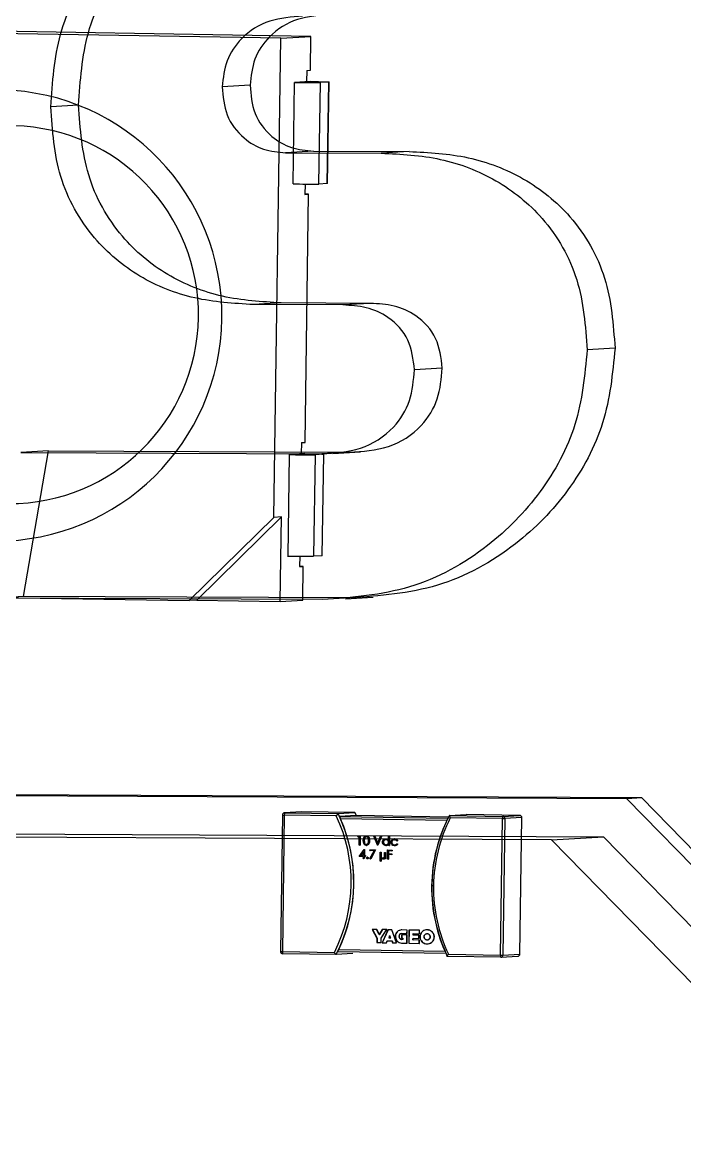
# Model space of a CAD drawing. Header units: millimetres. Extents: x -31.6 to 57.7, y -27.5 to 38.1.
# Drawn here: x 38.55 to 44.42, y 21.99 to 31.93 of the extents above; entities that cross this region are included whole.
import ezdxf

# ---------------------------------------------------------------- set-up
doc = ezdxf.new("R2010")
doc.units = ezdxf.units.MM

msp = doc.modelspace()

# ---------------------------------------------------------------- linework, layer by layer
at = {"color": 7, "linetype": 'Continuous', "lineweight": 25}
for p, q in [((40.843, 31.7943), (35.9116, 31.8752)), ((41.1094, 31.81), (36.1779, 31.891)), ((40.843, 31.7943), (41.1094, 31.81)), ((41.105, 31.5101), (41.1094, 31.81)), ((40.7819, 27.545), (40.843, 31.7943)), ((41.0722, 31.5081), (41.0707, 31.4082)), ((41.0722, 31.5081), (41.105, 31.5101)), ((41.1036, 31.4101), (40.9638, 31.4018)), ((41.0707, 31.4082), (41.268, 31.4049)), ((41.0708, 31.4106), (41.1036, 31.4101)), ((40.5701, 31.3781), (40.3235, 31.3635)), ((40.9509, 30.502), (40.9638, 31.4018)), ((40.9967, 31.4038), (41.194, 31.4005)), ((41.181, 30.5007), (41.194, 31.4005)), ((41.268, 31.4049), (41.194, 31.4005)), ((41.255, 30.5051), (41.268, 31.4049)), ((41.2578, 30.5054), (41.2707, 31.4053)), ((39.049, 31.1995), (38.8023, 31.1849)), ((41.1324, 30.793), (40.8857, 30.7785)), ((40.8857, 30.7785), (41.733, 30.7745)), ((41.1324, 30.793), (41.9796, 30.7891)), ((41.9796, 30.7891), (41.733, 30.7745)), ((41.0577, 30.5006), (41.0563, 30.4083)), ((41.255, 30.5051), (41.181, 30.5007)), ((41.2578, 30.5054), (41.255, 30.5051)), ((41.0563, 30.4083), (41.0892, 30.4103)), ((41.0892, 30.4103), (41.0564, 30.4108)), ((41.0576, 28.2107), (41.0892, 30.4103)), ((40.8464, 29.4466), (40.5998, 29.432)), ((41.3917, 29.4283), (40.5998, 29.432)), ((41.6383, 29.4429), (40.8464, 29.4466)), ((41.6383, 29.4429), (41.3917, 29.4283)), ((43.8061, 29.0453), (43.5594, 29.0308)), ((42.2744, 28.8682), (42.0277, 28.8536)), ((38.7843, 28.1364), (38.5377, 28.1218)), ((38.5618, 26.8444), (38.7843, 28.1364)), ((38.7843, 28.1364), (41.4526, 28.124)), ((41.0247, 28.2087), (41.0233, 28.1087)), ((41.0247, 28.2087), (41.0576, 28.2107)), ((38.5377, 28.1218), (41.206, 28.1094)), ((40.9164, 28.1024), (40.9035, 27.2026)), ((41.0562, 28.1107), (40.9164, 28.1024)), ((40.9493, 28.1044), (41.1465, 28.1011)), ((41.0233, 28.1112), (41.0562, 28.1107)), ((41.0233, 28.1087), (41.2205, 28.1055)), ((41.1465, 28.1011), (41.1336, 27.2013)), ((41.2205, 28.1055), (41.1465, 28.1011)), ((41.4526, 28.124), (41.206, 28.1094)), ((41.2205, 28.1055), (41.2076, 27.2057)), ((41.2103, 27.206), (41.2233, 28.1059)), ((41.3029, 28.1129), (41.5496, 28.1275)), ((40.7819, 27.545), (40.0314, 26.8073)), ((40.8476, 27.5489), (40.0972, 26.8112)), ((40.8476, 27.5489), (40.7819, 27.545)), ((40.8369, 26.7991), (40.8476, 27.5489)), ((41.0102, 27.2012), (41.0089, 27.1089)), ((41.2076, 27.2057), (41.1336, 27.2013)), ((41.2103, 27.206), (41.2076, 27.2057)), ((41.0418, 27.1109), (41.0089, 27.1114)), ((41.0089, 27.1089), (41.0418, 27.1109)), ((41.0375, 26.8109), (41.0418, 27.1109)), ((35.8397, 26.8761), (40.0314, 26.8073)), ((38.5618, 26.8444), (38.3151, 26.8298)), ((41.458, 26.8309), (38.5618, 26.8444)), ((41.4155, 26.8233), (41.6622, 26.8379)), ((41.2114, 26.8163), (38.3151, 26.8298)), ((40.0972, 26.8112), (40.0314, 26.8073)), ((40.0972, 26.8112), (40.8369, 26.7991)), ((40.8369, 26.7991), (41.0375, 26.8109)), ((41.458, 26.8309), (41.2114, 26.8163)), ((43.9109, 25.0508), (32.3194, 25.1049)), ((44.0424, 25.0586), (32.451, 25.1127)), ((44.0424, 25.0586), (43.9109, 25.0508)), ((52.0828, 16.7034), (43.9109, 25.0508)), ((52.2143, 16.7112), (44.0424, 25.0586)), ((40.857, 24.9072), (40.8396, 23.6974)), ((40.8738, 24.9067), (40.8564, 23.6969)), ((41.335, 24.8991), (40.8738, 24.9067)), ((41.0255, 24.9357), (40.8759, 24.9269)), ((40.8759, 24.9269), (40.8773, 24.9269)), ((41.027, 24.9357), (40.8773, 24.9269)), ((40.8773, 24.9269), (41.3507, 24.9191)), ((41.0255, 24.9357), (41.027, 24.9357)), ((41.5004, 24.928), (41.027, 24.9357)), ((41.3507, 24.9191), (41.5004, 24.928)), ((41.5082, 24.9025), (41.3667, 24.8942)), ((41.3667, 24.8942), (42.3246, 24.8784)), ((42.3148, 24.8583), (41.3725, 24.8738)), ((41.5124, 24.9025), (41.5004, 24.928)), ((42.3299, 24.889), (41.5082, 24.9025)), ((42.337, 24.9029), (42.4867, 24.9118)), ((42.337, 24.9029), (42.8104, 24.8951)), ((42.8069, 24.875), (42.3456, 24.8825)), ((42.9601, 24.904), (42.4867, 24.9118)), ((42.7895, 23.6652), (42.8069, 24.875)), ((42.8104, 24.8951), (42.9601, 24.904)), ((42.8299, 24.8748), (42.8125, 23.665)), ((42.9795, 24.8837), (42.8299, 24.8748)), ((42.9621, 23.6739), (42.9795, 24.8837)), ((42.9624, 23.6739), (42.9798, 24.8837)), ((42.9795, 24.8837), (42.9798, 24.8837)), ((32.2751, 24.767), (43.7031, 24.7136)), ((43.2427, 24.6864), (31.8146, 24.7398)), ((41.5262, 24.713), (41.531, 24.7211)), ((41.5262, 24.713), (41.5279, 24.7131)), ((41.5383, 24.7128), (41.5262, 24.713)), ((41.5279, 24.7131), (41.5326, 24.7212)), ((41.54, 24.7129), (41.5279, 24.7131)), ((41.531, 24.7211), (41.5326, 24.7212)), ((41.531, 24.7211), (41.5455, 24.7208)), ((41.5326, 24.7212), (41.5472, 24.7209)), ((41.5373, 24.641), (41.5383, 24.7128)), ((41.5383, 24.7128), (41.54, 24.7129)), ((41.539, 24.6411), (41.54, 24.7129)), ((41.5455, 24.7208), (41.5444, 24.6409)), ((41.5455, 24.7208), (41.5472, 24.7209)), ((41.5472, 24.7209), (41.546, 24.641)), ((41.5743, 24.6803), (41.576, 24.6804)), ((41.5814, 24.6803), (41.583, 24.6803)), ((41.5999, 24.7219), (41.5983, 24.7218)), ((41.6006, 24.7137), (41.5989, 24.7136)), ((41.6013, 24.722), (41.6029, 24.7221)), ((41.6014, 24.7138), (41.6031, 24.7139)), ((41.6176, 24.6595), (41.6192, 24.6596)), ((41.6208, 24.6796), (41.6225, 24.6797)), ((41.6279, 24.6795), (41.6296, 24.6796)), ((41.6669, 24.7188), (41.6686, 24.7189)), ((41.6992, 24.6383), (41.6669, 24.7188)), ((41.6669, 24.7188), (41.6745, 24.7187)), ((41.7008, 24.6384), (41.6686, 24.7189)), ((41.6686, 24.7189), (41.6762, 24.7188)), ((41.6745, 24.7187), (41.6762, 24.7188)), ((41.6745, 24.7187), (41.6999, 24.6553)), ((41.6762, 24.7188), (41.7016, 24.6554)), ((41.6999, 24.6553), (41.7271, 24.7179)), ((41.6999, 24.6553), (41.7016, 24.6554)), ((41.7347, 24.7177), (41.7002, 24.6383)), ((41.7016, 24.6554), (41.7288, 24.718)), ((41.7364, 24.7178), (41.7018, 24.6384)), ((41.7271, 24.7179), (41.7288, 24.718)), ((41.7271, 24.7179), (41.7347, 24.7177)), ((41.7288, 24.718), (41.7364, 24.7178)), ((41.7347, 24.7177), (41.7364, 24.7178)), ((41.7441, 24.667), (41.7457, 24.6671)), ((41.7512, 24.6668), (41.7528, 24.6669)), ((41.772, 24.6964), (41.7704, 24.6963)), ((41.773, 24.6893), (41.7714, 24.6892)), ((41.7748, 24.6966), (41.7765, 24.6967)), ((41.7748, 24.6894), (41.7765, 24.6895)), ((41.7977, 24.6658), (41.7994, 24.6659)), ((41.798, 24.6838), (41.7985, 24.7187)), ((41.798, 24.6838), (41.7996, 24.6839)), ((41.7985, 24.7187), (41.8001, 24.7188)), ((41.7985, 24.7187), (41.8056, 24.7186)), ((41.7996, 24.6839), (41.8001, 24.7188)), ((41.8001, 24.7188), (41.8072, 24.7187)), ((41.8056, 24.7186), (41.8044, 24.6366)), ((41.8056, 24.7186), (41.8072, 24.7187)), ((41.8072, 24.7187), (41.806, 24.6367)), ((41.8189, 24.6651), (41.8206, 24.6652)), ((41.826, 24.6656), (41.8277, 24.6657)), ((41.8488, 24.6881), (41.8471, 24.688)), ((41.8493, 24.6953), (41.8477, 24.6952)), ((41.851, 24.6881), (41.8527, 24.6882)), ((41.8517, 24.6953), (41.8533, 24.6954)), ((41.8715, 24.6519), (41.8732, 24.652)), ((41.8715, 24.6519), (41.8774, 24.6479)), ((41.8779, 24.6812), (41.8719, 24.6775)), ((41.8719, 24.6775), (41.8735, 24.6776)), ((41.8732, 24.652), (41.879, 24.648)), ((41.8795, 24.6813), (41.8735, 24.6776)), ((41.8779, 24.6812), (41.8795, 24.6813)), ((43.2427, 24.6864), (43.7031, 24.7136)), ((51.2993, 16.4567), (43.2427, 24.6864)), ((43.7031, 24.7136), (51.7598, 16.4839)), ((41.5371, 24.5394), (41.5811, 24.6023)), ((41.5373, 24.641), (41.539, 24.6411)), ((41.5444, 24.6409), (41.5373, 24.641)), ((41.5387, 24.5395), (41.5827, 24.6024)), ((41.546, 24.641), (41.539, 24.6411)), ((41.5444, 24.6409), (41.546, 24.641)), ((41.5751, 24.5818), (41.5511, 24.5474)), ((41.5768, 24.5819), (41.5528, 24.5475)), ((41.5746, 24.547), (41.5751, 24.5818)), ((41.5751, 24.5818), (41.5768, 24.5819)), ((41.5763, 24.5471), (41.5768, 24.5819)), ((41.5811, 24.6023), (41.5827, 24.6024)), ((41.5811, 24.6023), (41.5825, 24.6023)), ((41.5825, 24.6023), (41.5817, 24.5469)), ((41.5825, 24.6023), (41.5842, 24.6024)), ((41.5827, 24.6024), (41.5842, 24.6024)), ((41.5842, 24.6024), (41.5834, 24.547)), ((41.6001, 24.6379), (41.6017, 24.638)), ((41.6004, 24.6461), (41.6021, 24.6462)), ((41.6026, 24.6462), (41.6043, 24.6463)), ((41.6028, 24.638), (41.6045, 24.6381)), ((41.6329, 24.5208), (41.6695, 24.5906)), ((41.633, 24.5912), (41.6331, 24.5994)), ((41.633, 24.5912), (41.6346, 24.5913)), ((41.6695, 24.5906), (41.633, 24.5912)), ((41.6331, 24.5994), (41.6347, 24.5995)), ((41.6331, 24.5994), (41.6816, 24.5986)), ((41.6346, 24.5913), (41.6347, 24.5995)), ((41.6712, 24.5907), (41.6346, 24.5913)), ((41.6346, 24.5209), (41.6712, 24.5907)), ((41.6347, 24.5995), (41.6833, 24.5987)), ((41.6816, 24.5986), (41.639, 24.5172)), ((41.6833, 24.5987), (41.6406, 24.5173)), ((41.6695, 24.5906), (41.6712, 24.5907)), ((41.6816, 24.5986), (41.6833, 24.5987)), ((41.6992, 24.6383), (41.7008, 24.6384)), ((41.7002, 24.6383), (41.6992, 24.6383)), ((41.7002, 24.6383), (41.7018, 24.6384)), ((41.7018, 24.6384), (41.7008, 24.6384)), ((41.7227, 24.4964), (41.7238, 24.5764)), ((41.7238, 24.5764), (41.7254, 24.5765)), ((41.7238, 24.5764), (41.7309, 24.5763)), ((41.7243, 24.4965), (41.7254, 24.5765)), ((41.7254, 24.5765), (41.7325, 24.5763)), ((41.7309, 24.5763), (41.7304, 24.5442)), ((41.7309, 24.5763), (41.7325, 24.5763)), ((41.7325, 24.5763), (41.7321, 24.5443)), ((41.7628, 24.5444), (41.7633, 24.5757)), ((41.7633, 24.5757), (41.7649, 24.5758)), ((41.7633, 24.5757), (41.7703, 24.5756)), ((41.7645, 24.5445), (41.7649, 24.5758)), ((41.7649, 24.5758), (41.772, 24.5757)), ((41.7703, 24.5756), (41.7695, 24.5172)), ((41.7703, 24.5756), (41.772, 24.5757)), ((41.772, 24.5757), (41.7711, 24.5172)), ((41.7737, 24.6361), (41.7754, 24.6362)), ((41.7741, 24.6432), (41.7757, 24.6433)), ((41.7775, 24.6434), (41.7791, 24.6435)), ((41.7776, 24.6362), (41.7792, 24.6363)), ((41.7877, 24.5169), (41.7889, 24.5968)), ((41.7889, 24.5968), (41.7905, 24.5969)), ((41.7889, 24.5968), (41.8273, 24.5962)), ((41.7893, 24.517), (41.7905, 24.5969)), ((41.7905, 24.5969), (41.8289, 24.5963)), ((41.7953, 24.5557), (41.7948, 24.5167)), ((41.7953, 24.5557), (41.797, 24.5558)), ((41.8267, 24.5552), (41.7953, 24.5557)), ((41.7958, 24.5885), (41.7955, 24.5639)), ((41.7955, 24.5639), (41.7971, 24.564)), ((41.7955, 24.5639), (41.8268, 24.5634)), ((41.7958, 24.5885), (41.7975, 24.5886)), ((41.8272, 24.588), (41.7958, 24.5885)), ((41.797, 24.5558), (41.7964, 24.5168)), ((41.8283, 24.5553), (41.797, 24.5558)), ((41.7975, 24.5886), (41.7971, 24.564)), ((41.7971, 24.564), (41.8285, 24.5635)), ((41.7973, 24.6367), (41.7974, 24.6468)), ((41.7973, 24.6367), (41.7989, 24.6368)), ((41.8044, 24.6366), (41.7973, 24.6367)), ((41.7974, 24.6468), (41.7991, 24.6469)), ((41.8288, 24.5881), (41.7975, 24.5886)), ((41.7989, 24.6368), (41.7991, 24.6469)), ((41.806, 24.6367), (41.7989, 24.6368)), ((41.8044, 24.6366), (41.806, 24.6367)), ((41.8268, 24.5634), (41.8267, 24.5552)), ((41.8267, 24.5552), (41.8283, 24.5553)), ((41.8268, 24.5634), (41.8285, 24.5635)), ((41.8273, 24.5962), (41.8272, 24.588)), ((41.8272, 24.588), (41.8288, 24.5881)), ((41.8273, 24.5962), (41.8289, 24.5963)), ((41.8285, 24.5635), (41.8283, 24.5553)), ((41.8289, 24.5963), (41.8288, 24.5881)), ((41.8502, 24.6348), (41.8519, 24.6349)), ((41.8504, 24.642), (41.8521, 24.6421)), ((41.8534, 24.6349), (41.8551, 24.635)), ((41.8538, 24.6421), (41.8555, 24.6422)), ((41.8774, 24.6479), (41.879, 24.648)), ((41.5371, 24.5394), (41.5387, 24.5395)), ((41.5745, 24.5388), (41.5371, 24.5394)), ((41.5762, 24.5389), (41.5387, 24.5395)), ((41.5511, 24.5474), (41.5528, 24.5475)), ((41.5511, 24.5474), (41.5746, 24.547)), ((41.5528, 24.5475), (41.5763, 24.5471)), ((41.5743, 24.5204), (41.5745, 24.5388)), ((41.5743, 24.5204), (41.5759, 24.5205)), ((41.5813, 24.5202), (41.5743, 24.5204)), ((41.5745, 24.5388), (41.5762, 24.5389)), ((41.5746, 24.547), (41.5763, 24.5471)), ((41.5759, 24.5205), (41.5762, 24.5389)), ((41.583, 24.5203), (41.5759, 24.5205)), ((41.5816, 24.5387), (41.5813, 24.5202)), ((41.5813, 24.5202), (41.583, 24.5203)), ((41.5816, 24.5387), (41.5833, 24.5388)), ((41.5907, 24.5386), (41.5816, 24.5387)), ((41.5817, 24.5469), (41.5834, 24.547)), ((41.5817, 24.5469), (41.5908, 24.5468)), ((41.5833, 24.5388), (41.583, 24.5203)), ((41.5924, 24.5386), (41.5833, 24.5388)), ((41.5834, 24.547), (41.5925, 24.5469)), ((41.5908, 24.5468), (41.5907, 24.5386)), ((41.5907, 24.5386), (41.5924, 24.5386)), ((41.5908, 24.5468), (41.5925, 24.5469)), ((41.5925, 24.5469), (41.5924, 24.5386)), ((41.6037, 24.5255), (41.6053, 24.5256)), ((41.6112, 24.5321), (41.6096, 24.532)), ((41.6102, 24.5187), (41.6118, 24.5188)), ((41.6104, 24.5321), (41.612, 24.5322)), ((41.6109, 24.5188), (41.6126, 24.5189)), ((41.6168, 24.5253), (41.6185, 24.5254)), ((41.6329, 24.5208), (41.6346, 24.5209)), ((41.639, 24.5172), (41.6329, 24.5208)), ((41.6406, 24.5173), (41.6346, 24.5209)), ((41.639, 24.5172), (41.6406, 24.5173)), ((41.7227, 24.4964), (41.7243, 24.4965)), ((41.7297, 24.4963), (41.7227, 24.4964)), ((41.7314, 24.4964), (41.7243, 24.4965)), ((41.7301, 24.5243), (41.7297, 24.4963)), ((41.7297, 24.4963), (41.7314, 24.4964)), ((41.7301, 24.5243), (41.7318, 24.5244)), ((41.7304, 24.5442), (41.7321, 24.5443)), ((41.7318, 24.5244), (41.7314, 24.4964)), ((41.7462, 24.5165), (41.7479, 24.5166)), ((41.7464, 24.5247), (41.7481, 24.5248)), ((41.749, 24.5249), (41.7506, 24.5249)), ((41.749, 24.5166), (41.7507, 24.5167)), ((41.7624, 24.5173), (41.7625, 24.5236)), ((41.7624, 24.5173), (41.7641, 24.5174)), ((41.7695, 24.5172), (41.7624, 24.5173)), ((41.7625, 24.5236), (41.7642, 24.5237)), ((41.7628, 24.5444), (41.7645, 24.5445)), ((41.7641, 24.5174), (41.7642, 24.5237)), ((41.7711, 24.5172), (41.7641, 24.5174)), ((41.7695, 24.5172), (41.7711, 24.5172)), ((41.7877, 24.5169), (41.7893, 24.517)), ((41.7948, 24.5167), (41.7877, 24.5169)), ((41.7964, 24.5168), (41.7893, 24.517)), ((41.7948, 24.5167), (41.7964, 24.5168)), ((41.6533, 23.8925), (41.6549, 23.8926)), ((41.6533, 23.8925), (41.6952, 23.8146)), ((41.6914, 23.8918), (41.6533, 23.8925)), ((41.6549, 23.8926), (41.6968, 23.8147)), ((41.6931, 23.8919), (41.6549, 23.8926)), ((41.6914, 23.8918), (41.6931, 23.8919)), ((41.715, 23.8473), (41.6914, 23.8918)), ((41.7167, 23.8474), (41.6931, 23.8919)), ((41.7428, 23.891), (41.715, 23.8473)), ((41.7444, 23.8911), (41.7167, 23.8474)), ((41.7322, 23.8139), (41.7807, 23.8904)), ((41.7339, 23.814), (41.7824, 23.8905)), ((41.7919, 23.8902), (41.7405, 23.7741)), ((41.7935, 23.8903), (41.7422, 23.7742)), ((41.7428, 23.891), (41.7444, 23.8911)), ((41.7807, 23.8904), (41.7428, 23.891)), ((41.7824, 23.8905), (41.7444, 23.8911)), ((41.7807, 23.8904), (41.7824, 23.8905)), ((41.7919, 23.8902), (41.7935, 23.8903)), ((41.8261, 23.8896), (41.7919, 23.8902)), ((41.8278, 23.8897), (41.7935, 23.8903)), ((41.8261, 23.8896), (41.8278, 23.8897)), ((41.868, 23.7723), (41.8261, 23.8896)), ((41.8696, 23.7724), (41.8278, 23.8897)), ((41.9123, 23.8882), (41.9107, 23.8881)), ((41.9119, 23.8572), (41.9611, 23.8563)), ((41.9119, 23.8572), (41.9136, 23.8572)), ((41.9136, 23.8572), (41.9628, 23.8564)), ((41.915, 23.8882), (41.9166, 23.8883)), ((41.9616, 23.8875), (41.915, 23.8882)), ((41.9632, 23.8875), (41.9166, 23.8883)), ((41.9611, 23.8563), (41.9616, 23.8875)), ((41.9611, 23.8563), (41.9628, 23.8564)), ((41.9616, 23.8875), (41.9632, 23.8875)), ((41.9628, 23.8564), (41.9632, 23.8875)), ((41.9781, 23.8872), (41.9765, 23.7705)), ((41.9798, 23.8873), (41.9781, 23.7706)), ((41.9781, 23.8872), (41.9798, 23.8873)), ((42.0722, 23.8856), (41.9781, 23.8872)), ((42.0738, 23.8857), (41.9798, 23.8873)), ((42.0152, 23.8423), (42.0154, 23.8555)), ((42.0154, 23.8555), (42.0717, 23.8545)), ((42.0154, 23.8555), (42.0171, 23.8555)), ((42.0169, 23.8424), (42.0171, 23.8555)), ((42.0171, 23.8555), (42.0734, 23.8546)), ((42.0717, 23.8545), (42.0722, 23.8856)), ((42.0717, 23.8545), (42.0734, 23.8546)), ((42.0722, 23.8856), (42.0738, 23.8857)), ((42.0734, 23.8546), (42.0738, 23.8857)), ((42.1366, 23.8885), (42.1349, 23.8884)), ((41.6952, 23.8146), (41.6946, 23.7762)), ((41.6946, 23.7762), (41.7317, 23.7755)), ((41.6946, 23.7762), (41.6963, 23.7762)), ((41.6952, 23.8146), (41.6968, 23.8147)), ((41.6968, 23.8147), (41.6963, 23.7762)), ((41.6963, 23.7762), (41.7333, 23.7756)), ((41.715, 23.8473), (41.7167, 23.8474)), ((41.7317, 23.7755), (41.7322, 23.8139)), ((41.7317, 23.7755), (41.7333, 23.7756)), ((41.7322, 23.8139), (41.7339, 23.814)), ((41.7333, 23.7756), (41.7339, 23.814)), ((41.7405, 23.7741), (41.7422, 23.7742)), ((41.7405, 23.7741), (41.7785, 23.7735)), ((41.7422, 23.7742), (41.7802, 23.7736)), ((41.7785, 23.7735), (41.7864, 23.7912)), ((41.7785, 23.7735), (41.7802, 23.7736)), ((41.7802, 23.7736), (41.788, 23.7913)), ((41.7864, 23.7912), (41.788, 23.7913)), ((41.7864, 23.7912), (41.8278, 23.7905)), ((41.788, 23.7913), (41.8295, 23.7906)), ((41.8077, 23.8367), (41.7992, 23.8177)), ((41.7992, 23.8177), (41.8008, 23.8178)), ((41.7992, 23.8177), (41.8157, 23.8174)), ((41.8094, 23.8368), (41.8008, 23.8178)), ((41.8008, 23.8178), (41.8174, 23.8175)), ((41.8077, 23.8367), (41.8094, 23.8368)), ((41.8157, 23.8174), (41.8077, 23.8367)), ((41.8174, 23.8175), (41.8094, 23.8368)), ((41.8157, 23.8174), (41.8174, 23.8175)), ((41.8278, 23.7905), (41.8295, 23.7906)), ((41.8278, 23.7905), (41.8341, 23.7729)), ((41.8295, 23.7906), (41.8358, 23.773)), ((41.8341, 23.7729), (41.8358, 23.773)), ((41.8341, 23.7729), (41.868, 23.7723)), ((41.8358, 23.773), (41.8696, 23.7724)), ((41.8566, 23.8308), (41.8582, 23.8309)), ((41.868, 23.7723), (41.8696, 23.7724)), ((41.8899, 23.8311), (41.8915, 23.8312)), ((41.9112, 23.8043), (41.9128, 23.8044)), ((41.9234, 23.8041), (41.9112, 23.8043)), ((41.9251, 23.8042), (41.9128, 23.8044)), ((41.9133, 23.7715), (41.9149, 23.7716)), ((41.9133, 23.7715), (41.9603, 23.7707)), ((41.9138, 23.8451), (41.9134, 23.8147)), ((41.9134, 23.8147), (41.915, 23.8148)), ((41.9134, 23.8147), (41.9236, 23.8146)), ((41.9138, 23.8451), (41.9154, 23.8452)), ((41.9614, 23.8443), (41.9138, 23.8451)), ((41.9149, 23.7716), (41.962, 23.7708)), ((41.9154, 23.8452), (41.915, 23.8148)), ((41.915, 23.8148), (41.9252, 23.8147)), ((41.963, 23.8444), (41.9154, 23.8452)), ((41.9236, 23.8146), (41.9234, 23.8041)), ((41.9234, 23.8041), (41.9251, 23.8042)), ((41.9236, 23.8146), (41.9252, 23.8147)), ((41.9252, 23.8147), (41.9251, 23.8042)), ((41.9603, 23.7707), (41.9614, 23.8443)), ((41.9603, 23.7707), (41.962, 23.7708)), ((41.9614, 23.8443), (41.963, 23.8444)), ((41.962, 23.7708), (41.963, 23.8444)), ((41.9765, 23.7705), (41.9781, 23.7706)), ((41.9765, 23.7705), (42.0705, 23.7689)), ((41.9781, 23.7706), (42.0721, 23.769)), ((42.0146, 23.7991), (42.0148, 23.8142)), ((42.0146, 23.7991), (42.0163, 23.7992)), ((42.0709, 23.7982), (42.0146, 23.7991)), ((42.0148, 23.8142), (42.0165, 23.8143)), ((42.0148, 23.8142), (42.0652, 23.8134)), ((42.0152, 23.8423), (42.0169, 23.8424)), ((42.0656, 23.8415), (42.0152, 23.8423)), ((42.0163, 23.7992), (42.0165, 23.8143)), ((42.0725, 23.7983), (42.0163, 23.7992)), ((42.0165, 23.8143), (42.0668, 23.8134)), ((42.0672, 23.8416), (42.0169, 23.8424)), ((42.0652, 23.8134), (42.0656, 23.8415)), ((42.0652, 23.8134), (42.0668, 23.8134)), ((42.0656, 23.8415), (42.0672, 23.8416)), ((42.0668, 23.8134), (42.0672, 23.8416)), ((42.0705, 23.7689), (42.0709, 23.7982)), ((42.0705, 23.7689), (42.0721, 23.769)), ((42.0709, 23.7982), (42.0725, 23.7983)), ((42.0721, 23.769), (42.0725, 23.7983)), ((42.0755, 23.8278), (42.0771, 23.8279)), ((42.1103, 23.8272), (42.112, 23.8273)), ((42.1387, 23.853), (42.137, 23.853)), ((42.1411, 23.8006), (42.1427, 23.8007)), ((42.1432, 23.7651), (42.1449, 23.7652)), ((42.1678, 23.8263), (42.1695, 23.8264)), ((42.2027, 23.8257), (42.2043, 23.8258)), ((40.8564, 23.6969), (41.3176, 23.6893)), ((41.3328, 23.6693), (40.8594, 23.6771)), ((41.4824, 23.6782), (41.3328, 23.6693)), ((42.307, 23.6787), (41.3495, 23.6944)), ((41.3558, 23.714), (42.2981, 23.6986)), ((42.3282, 23.6727), (42.7895, 23.6652)), ((42.8125, 23.665), (42.9621, 23.6739)), ((42.9621, 23.6739), (42.9624, 23.6739)), ((42.7925, 23.6454), (42.3191, 23.6531)), ((42.7939, 23.6454), (42.9436, 23.6543))]:
    msp.add_line(p, q, dxfattribs=at)
at = {"color": 7, "linetype": 'Continuous', "lineweight": 25, "flags": 128}
for points in [[(41.1036, 31.4101), (41.1415, 31.4094), (41.1766, 31.4087), (41.2077, 31.408), (41.2335, 31.4072), (41.253, 31.4065), (41.2655, 31.4059), (41.2706, 31.4054), (41.268, 31.4049)], [(41.0562, 28.1107), (41.094, 28.11), (41.1292, 28.1093), (41.1602, 28.1086), (41.186, 28.1078), (41.2056, 28.1071), (41.2181, 28.1065), (41.2232, 28.1059), (41.2205, 28.1055)], [(42.1965, 24.2799), (42.1927, 24.28), (42.1892, 24.2801), (42.1861, 24.2802), (42.1836, 24.2802), (42.1816, 24.2803), (42.1803, 24.2804), (42.1798, 24.2804), (42.1801, 24.2805)]]:
    msp.add_lwpolyline(points, dxfattribs=at)
at = {"color": 7, "linetype": 'Continuous', "lineweight": 25}
for centre, radius, start, end in [((38.3201, 29.3355), 2, 269.78342, 88.56913), ((41.1168, 38.1391), 6.739, 268.69952, 270.65636), ((38.4381, 29.3423), 1.675, 269.80347, 88.54908), ((41.1038, 37.2393), 6.739, 268.69952, 270.65636), ((41.0693, 34.8397), 6.739, 268.69952, 270.65636), ((41.0564, 33.9399), 6.739, 268.69952, 270.65636), ((40.877, 24.9069), 0.02, 93.38475, 179.17628), ((40.8735, 25.1867), 0.28, 266.63699, 270.05812), ((40.9081, 24.911), 0.0346, 152.72655, 187.18486), ((41.0267, 24.9157), 0.02, 89.05933, 93.38475), ((40.0935, 24.312), 1.3733, 333.04055, 25.312), ((40.0964, 24.3121), 1.3935, 332.53009, 25.82246), ((40.0969, 24.3121), 1.3938, 334.58843, 23.76413), ((43.5703, 24.261), 1.3904, 152.50303, 179.19728), ((43.5746, 24.2602), 1.3938, 154.58843, 203.76413), ((43.5667, 24.2607), 1.3703, 153.01464, 179.19624), ((42.8412, 24.8793), 0.0346, 152.72655, 187.18486), ((42.8222, 25.5487), 0.6739, 268.69952, 270.65635), ((42.81, 24.8752), 0.0199, 358.81001, 88.64783), ((42.9598, 24.884), 0.02, 359.17628, 89.05933), ((42.9596, 24.8841), 0.0199, 358.81001, 88.64783), ((43.5741, 24.2602), 1.3941, 179.16695, 205.81302), ((43.5704, 24.26), 1.374, 179.16758, 205.30275), ((41.9144, 23.8304), 0.0578, 89.4324, 179.58417), ((41.916, 23.8305), 0.0578, 89.4324, 179.58417), ((41.9167, 23.8308), 0.0267, 100.15845, 179.49157), ((41.9183, 23.8309), 0.0267, 100.15845, 179.49157), ((41.9147, 23.8296), 0.0581, 178.81001, 268.64783), ((41.9163, 23.8297), 0.0581, 178.81001, 268.64783), ((41.9168, 23.8305), 0.0269, 178.90759, 257.95981), ((41.9184, 23.8306), 0.0269, 178.90759, 257.95981), ((40.8596, 23.6971), 0.02, 179.17628, 269.05933), ((40.8561, 23.9769), 0.28, 266.63699, 270.05812), ((40.8878, 23.6916), 0.0319, 170.3376, 206.89942), ((42.8209, 23.6598), 0.0319, 170.3376, 206.89942), ((42.8048, 24.3389), 0.6739, 268.69952, 270.65635), ((42.7927, 23.6652), 0.0198, 273.72381, 359.56544), ((42.9424, 23.6742), 0.02, 273.38475, 359.17628), ((42.9423, 23.674), 0.0198, 273.72381, 359.56544), ((42.7928, 23.6654), 0.02, 269.05933, 273.38475)]:
    msp.add_arc(centre, radius, start, end, dxfattribs=at)
for points, knots in [([(38.8023, 31.1849), (38.8177, 31.4023), (38.8483, 31.8368), (39.1439, 32.4313), (39.633, 32.9189), (40.3002, 33.234), (40.8051, 33.2644), (41.0578, 33.2796)], [0, 0, 0, 0, 0.186756, 0.373286, 0.559933, 0.779782, 1, 1, 1, 1]), ([(39.049, 31.1995), (39.0643, 31.4169), (39.095, 31.8514), (39.3905, 32.4459), (39.8796, 32.9335), (40.5468, 33.2486), (41.0518, 33.279), (41.3045, 33.2942)], [0, 0, 0, 0, 0.186756, 0.373286, 0.559933, 0.779782, 1, 1, 1, 1]), ([(41.0355, 31.988), (40.9365, 31.9813), (40.7386, 31.9678), (40.4962, 31.8171), (40.3485, 31.5994), (40.3318, 31.4421), (40.3235, 31.3635)], [0, 0, 0, 0, 0.280523, 0.560236, 0.780056, 1, 1, 1, 1]), ([(41.2822, 32.0026), (41.1831, 31.9959), (40.9852, 31.9824), (40.7429, 31.8317), (40.5951, 31.6139), (40.5785, 31.4567), (40.5701, 31.3781)], [0, 0, 0, 0, 0.280523, 0.560236, 0.780056, 1, 1, 1, 1]), ([(40.3235, 31.3635), (40.3302, 31.2773), (40.3438, 31.105), (40.495, 30.9088), (40.6862, 30.7961), (40.8192, 30.7843), (40.8857, 30.7785)], [0, 0, 0, 0, 0.27981, 0.558881, 0.779475, 1, 1, 1, 1]), ([(40.5701, 31.3781), (40.5769, 31.2919), (40.5904, 31.1196), (40.7416, 30.9234), (40.9329, 30.8107), (41.0659, 30.7989), (41.1324, 30.793)], [0, 0, 0, 0, 0.27981, 0.558881, 0.779475, 1, 1, 1, 1]), ([(40.5998, 29.432), (40.4249, 29.4426), (40.0756, 29.464), (39.5784, 29.6599), (39.1457, 30.0227), (38.8476, 30.5573), (38.8174, 30.9756), (38.8023, 31.1849)], [0, 0, 0, 0, 0.187047, 0.373821, 0.560431, 0.779986, 1, 1, 1, 1]), ([(40.8464, 29.4466), (40.6716, 29.4572), (40.3222, 29.4786), (39.8251, 29.6745), (39.3923, 30.0373), (39.0943, 30.5719), (39.0641, 30.9902), (39.049, 31.1995)], [0, 0, 0, 0, 0.187047, 0.373821, 0.560431, 0.779986, 1, 1, 1, 1]), ([(41.733, 30.7745), (41.9091, 30.7654), (42.2611, 30.7471), (42.7627, 30.5539), (43.2056, 30.1981), (43.5122, 29.6625), (43.5437, 29.2415), (43.5594, 29.0308)], [0, 0, 0, 0, 0.187081, 0.3738618, 0.5604962, 0.780063, 1, 1, 1, 1]), ([(41.9796, 30.7891), (42.1558, 30.78), (42.5078, 30.7617), (43.0093, 30.5685), (43.4522, 30.2127), (43.7588, 29.6771), (43.7903, 29.256), (43.8061, 29.0453)], [0, 0, 0, 0, 0.187081, 0.373862, 0.560496, 0.780063, 1, 1, 1, 1]), ([(42.0277, 28.8536), (42.0171, 28.9448), (41.996, 29.1271), (41.8163, 29.3218), (41.6028, 29.4159), (41.4621, 29.4241), (41.3917, 29.4283)], [0, 0, 0, 0, 0.2795547, 0.5585281, 0.7789719, 1, 1, 1, 1]), ([(42.2744, 28.8682), (42.2638, 28.9594), (42.2426, 29.1417), (42.0629, 29.3364), (41.8495, 29.4305), (41.7088, 29.4387), (41.6383, 29.4429)], [0, 0, 0, 0, 0.2795547, 0.5585281, 0.7789719, 1, 1, 1, 1]), ([(43.5594, 29.0308), (43.5374, 28.8061), (43.4934, 28.3565), (43.1644, 27.7538), (42.6684, 27.2445), (41.9974, 26.8746), (41.4734, 26.8357), (41.2114, 26.8163)], [0, 0, 0, 0, 0.1865896, 0.3733091, 0.5600684, 0.7800183, 1, 1, 1, 1]), ([(43.8061, 29.0453), (43.7841, 28.8207), (43.74, 28.3711), (43.411, 27.7684), (42.915, 27.2591), (42.244, 26.8892), (41.72, 26.8503), (41.458, 26.8309)], [0, 0, 0, 0, 0.18659, 0.373309, 0.560068, 0.780018, 1, 1, 1, 1]), ([(41.206, 28.1094), (41.3228, 28.1163), (41.5558, 28.1302), (41.8421, 28.3106), (42.0036, 28.5755), (42.0197, 28.7608), (42.0277, 28.8536)], [0, 0, 0, 0, 0.280589, 0.559833, 0.779703, 1, 1, 1, 1]), ([(41.4526, 28.124), (41.5694, 28.1309), (41.8025, 28.1448), (42.0888, 28.3252), (42.2502, 28.5901), (42.2663, 28.7754), (42.2744, 28.8682)], [0, 0, 0, 0, 0.280589, 0.559833, 0.779703, 1, 1, 1, 1]), ([(41.3507, 24.9191), (41.3499, 24.9186), (41.3483, 24.9176), (41.3437, 24.9118), (41.3391, 24.9055), (41.3364, 24.9012), (41.335, 24.8991)], [0, 0, 0, 0, 0.278655, 0.558426, 0.779195, 1, 1, 1, 1]), ([(41.3725, 24.8738), (41.3713, 24.8766), (41.3689, 24.8823), (41.3668, 24.889), (41.3659, 24.8933), (41.3665, 24.8939), (41.3667, 24.8942)], [0, 0, 0, 0, 0.279793, 0.559224, 0.779182, 1, 1, 1, 1]), ([(42.337, 24.9029), (42.3368, 24.9024), (42.3363, 24.9014), (42.3387, 24.8955), (42.3419, 24.889), (42.3444, 24.8847), (42.3456, 24.8825)], [0, 0, 0, 0, 0.278655, 0.558426, 0.779195, 1, 1, 1, 1]), ([(41.5743, 24.6803), (41.5747, 24.6899), (41.5753, 24.7018), (41.5828, 24.7137), (41.588, 24.7184), (41.5944, 24.7215), (41.599, 24.7218), (41.6013, 24.722)], [0, 0, 0, 0, 0.498702, 0.624177, 0.749467, 0.874745, 1, 1, 1, 1]), ([(41.6001, 24.6379), (41.5978, 24.6381), (41.5932, 24.6386), (41.5849, 24.6429), (41.5747, 24.6565), (41.5745, 24.6708), (41.5743, 24.6803)], [0, 0, 0, 0, 0.125551, 0.25109, 0.50025, 1, 1, 1, 1]), ([(41.576, 24.6804), (41.5764, 24.69), (41.5769, 24.7019), (41.5845, 24.7138), (41.5897, 24.7185), (41.596, 24.7216), (41.6006, 24.7219), (41.6029, 24.7221)], [0, 0, 0, 0, 0.498702, 0.624177, 0.749467, 0.874745, 1, 1, 1, 1]), ([(41.6017, 24.638), (41.5994, 24.6382), (41.5948, 24.6387), (41.5865, 24.643), (41.5763, 24.6566), (41.5761, 24.6709), (41.576, 24.6804)], [0, 0, 0, 0, 0.125551, 0.25109, 0.50025, 1, 1, 1, 1]), ([(41.5814, 24.6803), (41.5813, 24.6728), (41.5813, 24.6616), (41.5887, 24.6505), (41.595, 24.6468), (41.5986, 24.6463), (41.6004, 24.6461)], [0, 0, 0, 0, 0.500291, 0.749086, 0.874606, 1, 1, 1, 1]), ([(41.6014, 24.7138), (41.5996, 24.7136), (41.596, 24.7133), (41.5911, 24.7106), (41.5873, 24.7067), (41.5819, 24.6971), (41.5816, 24.6877), (41.5814, 24.6803)], [0, 0, 0, 0, 0.125139, 0.250418, 0.375519, 0.500847, 1, 1, 1, 1]), ([(41.583, 24.6803), (41.583, 24.6729), (41.5829, 24.6617), (41.5903, 24.6506), (41.5967, 24.6469), (41.6003, 24.6464), (41.6021, 24.6462)], [0, 0, 0, 0, 0.500291, 0.749086, 0.874606, 1, 1, 1, 1]), ([(41.6031, 24.7139), (41.6012, 24.7137), (41.5976, 24.7134), (41.5928, 24.7107), (41.5889, 24.7068), (41.5835, 24.6971), (41.5833, 24.6878), (41.583, 24.6803)], [0, 0, 0, 0, 0.125139, 0.250418, 0.375519, 0.500847, 1, 1, 1, 1]), ([(41.6279, 24.6795), (41.6273, 24.6699), (41.6265, 24.6555), (41.6156, 24.6424), (41.6071, 24.6383), (41.6024, 24.638), (41.6001, 24.6379)], [0, 0, 0, 0, 0.499407, 0.748743, 0.874372, 1, 1, 1, 1]), ([(41.6004, 24.6461), (41.6026, 24.6463), (41.6069, 24.6468), (41.6136, 24.6513), (41.6161, 24.6564), (41.6176, 24.6595)], [0, 0, 0, 0, 0.280257, 0.560781, 1, 1, 1, 1]), ([(41.6013, 24.722), (41.6036, 24.7218), (41.6083, 24.7213), (41.6167, 24.717), (41.6271, 24.7035), (41.6276, 24.6891), (41.6279, 24.6795)], [0, 0, 0, 0, 0.1256001, 0.2511969, 0.5005813, 1, 1, 1, 1]), ([(41.6208, 24.6796), (41.6207, 24.687), (41.6204, 24.6982), (41.6132, 24.7093), (41.6068, 24.7131), (41.6032, 24.7135), (41.6014, 24.7138)], [0, 0, 0, 0, 0.500072, 0.749021, 0.874598, 1, 1, 1, 1]), ([(41.6296, 24.6796), (41.629, 24.67), (41.6281, 24.6556), (41.6172, 24.6425), (41.6087, 24.6384), (41.6041, 24.6381), (41.6017, 24.638)], [0, 0, 0, 0, 0.499407, 0.748743, 0.874372, 1, 1, 1, 1]), ([(41.6021, 24.6462), (41.6042, 24.6464), (41.6086, 24.6469), (41.6153, 24.6514), (41.6177, 24.6565), (41.6192, 24.6596)], [0, 0, 0, 0, 0.280257, 0.560781, 1, 1, 1, 1]), ([(41.6029, 24.7221), (41.6053, 24.7218), (41.6099, 24.7214), (41.6183, 24.7171), (41.6288, 24.7036), (41.6292, 24.6892), (41.6296, 24.6796)], [0, 0, 0, 0, 0.1256001, 0.2511969, 0.5005813, 1, 1, 1, 1]), ([(41.6225, 24.6797), (41.6223, 24.6871), (41.622, 24.6983), (41.6148, 24.7094), (41.6085, 24.7132), (41.6049, 24.7136), (41.6031, 24.7139)], [0, 0, 0, 0, 0.500072, 0.749021, 0.874598, 1, 1, 1, 1]), ([(41.6176, 24.6595), (41.6186, 24.6632), (41.6205, 24.6698), (41.6207, 24.6766), (41.6208, 24.6796)], [0, 0, 0, 0, 0.559599, 1, 1, 1, 1]), ([(41.6192, 24.6596), (41.6203, 24.6633), (41.6222, 24.6699), (41.6224, 24.6767), (41.6225, 24.6797)], [0, 0, 0, 0, 0.559599, 1, 1, 1, 1]), ([(41.7441, 24.667), (41.7447, 24.6714), (41.7459, 24.6804), (41.7544, 24.69), (41.7644, 24.6958), (41.7713, 24.6963), (41.7748, 24.6966)], [0, 0, 0, 0, 0.279413, 0.559191, 0.779548, 1, 1, 1, 1]), ([(41.7737, 24.6361), (41.7693, 24.6367), (41.7605, 24.6379), (41.7508, 24.6463), (41.7448, 24.6564), (41.7443, 24.6634), (41.7441, 24.667)], [0, 0, 0, 0, 0.279573, 0.559333, 0.779589, 1, 1, 1, 1]), ([(41.7457, 24.6671), (41.7464, 24.6715), (41.7476, 24.6805), (41.7561, 24.6901), (41.766, 24.6959), (41.773, 24.6964), (41.7765, 24.6967)], [0, 0, 0, 0, 0.279413, 0.559191, 0.779548, 1, 1, 1, 1]), ([(41.7754, 24.6362), (41.7709, 24.6368), (41.7621, 24.638), (41.7524, 24.6464), (41.7465, 24.6565), (41.746, 24.6635), (41.7457, 24.6671)], [0, 0, 0, 0, 0.279573, 0.559333, 0.779589, 1, 1, 1, 1]), ([(41.7748, 24.6894), (41.7714, 24.689), (41.7646, 24.6884), (41.7569, 24.6824), (41.7522, 24.6748), (41.7515, 24.6695), (41.7512, 24.6668)], [0, 0, 0, 0, 0.279767, 0.559291, 0.779719, 1, 1, 1, 1]), ([(41.7512, 24.6668), (41.7516, 24.6634), (41.7525, 24.6565), (41.7586, 24.6488), (41.7661, 24.6442), (41.7714, 24.6435), (41.7741, 24.6432)], [0, 0, 0, 0, 0.279429, 0.559146, 0.77957, 1, 1, 1, 1]), ([(41.7765, 24.6895), (41.7731, 24.6891), (41.7663, 24.6884), (41.7585, 24.6825), (41.7538, 24.6749), (41.7531, 24.6696), (41.7528, 24.6669)], [0, 0, 0, 0, 0.279767, 0.559291, 0.779719, 1, 1, 1, 1]), ([(41.7528, 24.6669), (41.7533, 24.6634), (41.7541, 24.6566), (41.7602, 24.6489), (41.7678, 24.6443), (41.7731, 24.6436), (41.7757, 24.6433)], [0, 0, 0, 0, 0.279429, 0.559146, 0.77957, 1, 1, 1, 1]), ([(41.7741, 24.6432), (41.7775, 24.6436), (41.7842, 24.6443), (41.7922, 24.65), (41.7969, 24.6577), (41.7974, 24.6631), (41.7977, 24.6658)], [0, 0, 0, 0, 0.279822, 0.559387, 0.779603, 1, 1, 1, 1]), ([(41.7748, 24.6966), (41.78, 24.6958), (41.7893, 24.6943), (41.7953, 24.687), (41.798, 24.6838)], [0, 0, 0, 0, 0.558426, 1, 1, 1, 1]), ([(41.7977, 24.6658), (41.7974, 24.6693), (41.7967, 24.6762), (41.7905, 24.6839), (41.7828, 24.6886), (41.7775, 24.6891), (41.7748, 24.6894)], [0, 0, 0, 0, 0.27966, 0.55921, 0.779487, 1, 1, 1, 1]), ([(41.7757, 24.6433), (41.7791, 24.6437), (41.7859, 24.6444), (41.7938, 24.6501), (41.7985, 24.6578), (41.7991, 24.6632), (41.7994, 24.6659)], [0, 0, 0, 0, 0.279822, 0.559387, 0.779603, 1, 1, 1, 1]), ([(41.7765, 24.6967), (41.7817, 24.6959), (41.791, 24.6944), (41.797, 24.6871), (41.7996, 24.6839)], [0, 0, 0, 0, 0.558426, 1, 1, 1, 1]), ([(41.7994, 24.6659), (41.799, 24.6694), (41.7984, 24.6763), (41.7921, 24.684), (41.7845, 24.6887), (41.7791, 24.6892), (41.7765, 24.6895)], [0, 0, 0, 0, 0.27966, 0.55921, 0.779487, 1, 1, 1, 1]), ([(41.8189, 24.6651), (41.8196, 24.6698), (41.821, 24.6791), (41.83, 24.6892), (41.8408, 24.6946), (41.848, 24.6951), (41.8517, 24.6953)], [0, 0, 0, 0, 0.279381, 0.558782, 0.779281, 1, 1, 1, 1]), ([(41.8502, 24.6348), (41.8457, 24.6353), (41.8367, 24.6363), (41.8263, 24.6442), (41.8198, 24.6543), (41.8192, 24.6615), (41.8189, 24.6651)], [0, 0, 0, 0, 0.2800771, 0.5596468, 0.7798186, 1, 1, 1, 1]), ([(41.8206, 24.6652), (41.8213, 24.6699), (41.8227, 24.6792), (41.8316, 24.6893), (41.8424, 24.6947), (41.8497, 24.6952), (41.8533, 24.6954)], [0, 0, 0, 0, 0.279381, 0.558782, 0.779281, 1, 1, 1, 1]), ([(41.8519, 24.6349), (41.8473, 24.6354), (41.8383, 24.6364), (41.8279, 24.6443), (41.8215, 24.6544), (41.8209, 24.6616), (41.8206, 24.6652)], [0, 0, 0, 0, 0.2800771, 0.5596468, 0.7798186, 1, 1, 1, 1]), ([(41.851, 24.6881), (41.8475, 24.6879), (41.8405, 24.6873), (41.8323, 24.6815), (41.827, 24.674), (41.8263, 24.6684), (41.826, 24.6656)], [0, 0, 0, 0, 0.280136, 0.559769, 0.77989, 1, 1, 1, 1]), ([(41.826, 24.6656), (41.8265, 24.6621), (41.8274, 24.6549), (41.834, 24.6471), (41.8421, 24.6427), (41.8477, 24.6422), (41.8504, 24.642)], [0, 0, 0, 0, 0.279332, 0.558778, 0.779267, 1, 1, 1, 1]), ([(41.8527, 24.6882), (41.8492, 24.688), (41.8422, 24.6874), (41.8339, 24.6816), (41.8286, 24.6741), (41.828, 24.6685), (41.8277, 24.6657)], [0, 0, 0, 0, 0.280136, 0.559769, 0.77989, 1, 1, 1, 1]), ([(41.8277, 24.6657), (41.8281, 24.6622), (41.829, 24.655), (41.8357, 24.6472), (41.8438, 24.6428), (41.8493, 24.6423), (41.8521, 24.6421)], [0, 0, 0, 0, 0.279332, 0.558778, 0.779267, 1, 1, 1, 1]), ([(41.8504, 24.642), (41.855, 24.6425), (41.8632, 24.6433), (41.869, 24.6493), (41.8715, 24.6519)], [0, 0, 0, 0, 0.558788, 1, 1, 1, 1]), ([(41.8719, 24.6775), (41.8687, 24.6809), (41.8629, 24.687), (41.8547, 24.6878), (41.851, 24.6881)], [0, 0, 0, 0, 0.558451, 1, 1, 1, 1]), ([(41.8517, 24.6953), (41.8552, 24.6949), (41.861, 24.6944), (41.8684, 24.691), (41.8741, 24.687), (41.8766, 24.6831), (41.8779, 24.6812)], [0, 0, 0, 0, 0.339714, 0.560013, 0.780007, 1, 1, 1, 1]), ([(41.8521, 24.6421), (41.8567, 24.6426), (41.8649, 24.6434), (41.8706, 24.6494), (41.8732, 24.652)], [0, 0, 0, 0, 0.558788, 1, 1, 1, 1]), ([(41.8735, 24.6776), (41.8703, 24.681), (41.8645, 24.6871), (41.8563, 24.6879), (41.8527, 24.6882)], [0, 0, 0, 0, 0.558451, 1, 1, 1, 1]), ([(41.8533, 24.6954), (41.8568, 24.695), (41.8626, 24.6944), (41.87, 24.6911), (41.8757, 24.6871), (41.8782, 24.6832), (41.8795, 24.6813)], [0, 0, 0, 0, 0.339714, 0.560013, 0.780007, 1, 1, 1, 1]), ([(41.7974, 24.6468), (41.7936, 24.6433), (41.7869, 24.637), (41.7777, 24.6363), (41.7737, 24.6361)], [0, 0, 0, 0, 0.558763, 1, 1, 1, 1]), ([(41.7991, 24.6469), (41.7953, 24.6434), (41.7885, 24.637), (41.7794, 24.6364), (41.7754, 24.6362)], [0, 0, 0, 0, 0.558763, 1, 1, 1, 1]), ([(41.8774, 24.6479), (41.8751, 24.6451), (41.8712, 24.6405), (41.8638, 24.6368), (41.8571, 24.635), (41.8525, 24.6349), (41.8502, 24.6348)], [0, 0, 0, 0, 0.338983, 0.559249, 0.779562, 1, 1, 1, 1]), ([(41.879, 24.648), (41.8767, 24.6452), (41.8729, 24.6406), (41.8655, 24.6369), (41.8588, 24.6351), (41.8542, 24.635), (41.8519, 24.6349)], [0, 0, 0, 0, 0.338983, 0.559249, 0.779562, 1, 1, 1, 1]), ([(41.6037, 24.5255), (41.6038, 24.5265), (41.6041, 24.5285), (41.6059, 24.5306), (41.6081, 24.5319), (41.6096, 24.532), (41.6104, 24.5321)], [0, 0, 0, 0, 0.279576, 0.559284, 0.779552, 1, 1, 1, 1]), ([(41.6102, 24.5187), (41.6092, 24.5189), (41.6073, 24.5192), (41.6051, 24.521), (41.6039, 24.5232), (41.6037, 24.5247), (41.6037, 24.5255)], [0, 0, 0, 0, 0.279581, 0.559143, 0.779575, 1, 1, 1, 1]), ([(41.6053, 24.5256), (41.6055, 24.5266), (41.6057, 24.5286), (41.6075, 24.5307), (41.6097, 24.532), (41.6112, 24.5321), (41.612, 24.5322)], [0, 0, 0, 0, 0.279576, 0.559284, 0.779552, 1, 1, 1, 1]), ([(41.6118, 24.5188), (41.6108, 24.519), (41.6089, 24.5193), (41.6068, 24.5211), (41.6055, 24.5233), (41.6054, 24.5248), (41.6053, 24.5256)], [0, 0, 0, 0, 0.279581, 0.559143, 0.779575, 1, 1, 1, 1]), ([(41.6168, 24.5253), (41.6167, 24.5243), (41.6164, 24.5224), (41.6146, 24.5202), (41.6124, 24.5189), (41.6109, 24.5188), (41.6102, 24.5187)], [0, 0, 0, 0, 0.279469, 0.559358, 0.779674, 1, 1, 1, 1]), ([(41.6104, 24.5321), (41.6113, 24.5319), (41.6133, 24.5317), (41.6154, 24.5298), (41.6167, 24.5276), (41.6168, 24.5261), (41.6168, 24.5253)], [0, 0, 0, 0, 0.279602, 0.559212, 0.779475, 1, 1, 1, 1]), ([(41.6185, 24.5254), (41.6183, 24.5244), (41.6181, 24.5225), (41.6163, 24.5203), (41.6141, 24.519), (41.6126, 24.5189), (41.6118, 24.5188)], [0, 0, 0, 0, 0.279469, 0.559358, 0.779674, 1, 1, 1, 1]), ([(41.612, 24.5322), (41.613, 24.532), (41.6149, 24.5318), (41.617, 24.5299), (41.6183, 24.5277), (41.6184, 24.5262), (41.6185, 24.5254)], [0, 0, 0, 0, 0.279602, 0.559212, 0.779475, 1, 1, 1, 1]), ([(41.7462, 24.5165), (41.7427, 24.5169), (41.7364, 24.5177), (41.7321, 24.5223), (41.7301, 24.5243)], [0, 0, 0, 0, 0.5591764, 1, 1, 1, 1]), ([(41.7304, 24.5442), (41.7304, 24.5415), (41.7304, 24.5361), (41.7343, 24.5293), (41.7402, 24.5255), (41.7443, 24.525), (41.7464, 24.5247)], [0, 0, 0, 0, 0.2813437, 0.5590272, 0.7795906, 1, 1, 1, 1]), ([(41.7479, 24.5166), (41.7444, 24.517), (41.7381, 24.5178), (41.7337, 24.5224), (41.7318, 24.5244)], [0, 0, 0, 0, 0.5591764, 1, 1, 1, 1]), ([(41.7321, 24.5443), (41.7321, 24.5416), (41.732, 24.5362), (41.7359, 24.5294), (41.7418, 24.5256), (41.746, 24.5251), (41.7481, 24.5248)], [0, 0, 0, 0, 0.2813437, 0.5590272, 0.7795906, 1, 1, 1, 1]), ([(41.7625, 24.5236), (41.7613, 24.5224), (41.759, 24.5198), (41.7534, 24.5169), (41.749, 24.5167), (41.7462, 24.5165)], [0, 0, 0, 0, 0.280394, 0.560327, 1, 1, 1, 1]), ([(41.7464, 24.5247), (41.7491, 24.525), (41.7545, 24.5257), (41.7619, 24.5329), (41.7625, 24.54), (41.7628, 24.5444)], [0, 0, 0, 0, 0.2802727, 0.560295, 1, 1, 1, 1]), ([(41.7642, 24.5237), (41.763, 24.5225), (41.7606, 24.5199), (41.755, 24.517), (41.7506, 24.5168), (41.7479, 24.5166)], [0, 0, 0, 0, 0.280394, 0.560327, 1, 1, 1, 1]), ([(41.7481, 24.5248), (41.7507, 24.5251), (41.7561, 24.5258), (41.7635, 24.533), (41.7641, 24.5401), (41.7645, 24.5445)], [0, 0, 0, 0, 0.2802727, 0.560295, 1, 1, 1, 1]), ([(42.2027, 23.8257), (42.2025, 23.8295), (42.2022, 23.8376), (42.1983, 23.8505), (42.1906, 23.8641), (42.1779, 23.8767), (42.1605, 23.886), (42.14, 23.8896), (42.1194, 23.8866), (42.1017, 23.8779), (42.0886, 23.8657), (42.0806, 23.8524), (42.0763, 23.8397), (42.0757, 23.8315), (42.0755, 23.8278)], [0, 0, 0, 0, 0.056583, 0.123382, 0.20173, 0.292056, 0.392873, 0.5, 0.607127, 0.707944, 0.79827, 0.876618, 0.943417, 1, 1, 1, 1]), ([(42.2043, 23.8258), (42.2042, 23.8296), (42.2038, 23.8377), (42.1999, 23.8506), (42.1922, 23.8641), (42.1796, 23.8768), (42.1621, 23.8861), (42.1416, 23.8897), (42.121, 23.8867), (42.1033, 23.878), (42.0903, 23.8658), (42.0822, 23.8525), (42.078, 23.8398), (42.0774, 23.8316), (42.0771, 23.8279)], [0, 0, 0, 0, 0.056583, 0.123382, 0.20173, 0.292056, 0.392873, 0.5, 0.607127, 0.707944, 0.79827, 0.876618, 0.943417, 1, 1, 1, 1]), ([(42.0755, 23.8278), (42.0756, 23.8241), (42.076, 23.8159), (42.0798, 23.8031), (42.0875, 23.7895), (42.1002, 23.7768), (42.1177, 23.7676), (42.1382, 23.7639), (42.1588, 23.7669), (42.1765, 23.7756), (42.1895, 23.7878), (42.1976, 23.8011), (42.2018, 23.8139), (42.2024, 23.822), (42.2027, 23.8257)], [0, 0, 0, 0, 0.056583, 0.123382, 0.20173, 0.292056, 0.392873, 0.5, 0.607127, 0.707944, 0.79827, 0.876618, 0.943417, 1, 1, 1, 1]), ([(42.0771, 23.8279), (42.0773, 23.8242), (42.0776, 23.816), (42.0815, 23.8032), (42.0892, 23.7896), (42.1019, 23.7769), (42.1193, 23.7677), (42.1398, 23.764), (42.1604, 23.767), (42.1781, 23.7757), (42.1912, 23.7879), (42.1992, 23.8012), (42.2035, 23.814), (42.204, 23.8221), (42.2043, 23.8258)], [0, 0, 0, 0, 0.056583, 0.123382, 0.20173, 0.292056, 0.392873, 0.5, 0.607127, 0.707944, 0.79827, 0.876618, 0.943417, 1, 1, 1, 1]), ([(42.1678, 23.8263), (42.1677, 23.8279), (42.1676, 23.8314), (42.1658, 23.8368), (42.1623, 23.8426), (42.1566, 23.848), (42.1487, 23.8519), (42.1395, 23.8535), (42.1302, 23.8522), (42.1222, 23.8486), (42.1163, 23.8434), (42.1126, 23.8377), (42.1107, 23.8323), (42.1105, 23.8288), (42.1103, 23.8272)], [0, 0, 0, 0, 0.054811, 0.119848, 0.196985, 0.287356, 0.389894, 0.5, 0.610106, 0.712644, 0.803015, 0.880152, 0.945189, 1, 1, 1, 1]), ([(42.1103, 23.8272), (42.1104, 23.8256), (42.1106, 23.8222), (42.1123, 23.8167), (42.1158, 23.8109), (42.1216, 23.8055), (42.1295, 23.8016), (42.1387, 23.8), (42.148, 23.8013), (42.1559, 23.805), (42.1618, 23.8101), (42.1655, 23.8158), (42.1674, 23.8212), (42.1677, 23.8247), (42.1678, 23.8263)], [0, 0, 0, 0, 0.054811, 0.119848, 0.196985, 0.287356, 0.389894, 0.5, 0.610106, 0.712644, 0.803015, 0.880152, 0.945189, 1, 1, 1, 1]), ([(42.1695, 23.8264), (42.1694, 23.828), (42.1692, 23.8315), (42.1675, 23.8369), (42.164, 23.8427), (42.1582, 23.8481), (42.1503, 23.852), (42.1411, 23.8536), (42.1318, 23.8523), (42.1239, 23.8487), (42.1179, 23.8435), (42.1143, 23.8378), (42.1123, 23.8324), (42.1121, 23.8289), (42.112, 23.8273)], [0, 0, 0, 0, 0.054811, 0.119848, 0.196985, 0.287356, 0.389894, 0.5, 0.610106, 0.712644, 0.803015, 0.880152, 0.945189, 1, 1, 1, 1]), ([(42.112, 23.8273), (42.1121, 23.8257), (42.1122, 23.8223), (42.114, 23.8168), (42.1175, 23.811), (42.1232, 23.8056), (42.1311, 23.8017), (42.1403, 23.8001), (42.1496, 23.8014), (42.1576, 23.8051), (42.1635, 23.8102), (42.1672, 23.8159), (42.1691, 23.8213), (42.1693, 23.8248), (42.1695, 23.8264)], [0, 0, 0, 0, 0.054811, 0.119848, 0.196985, 0.287356, 0.389894, 0.5, 0.610106, 0.712644, 0.803015, 0.880152, 0.945189, 1, 1, 1, 1]), ([(41.3328, 23.6693), (41.332, 23.6698), (41.3304, 23.6706), (41.3259, 23.6765), (41.3215, 23.6829), (41.3189, 23.6872), (41.3176, 23.6893)], [0, 0, 0, 0, 0.278655, 0.558426, 0.779195, 1, 1, 1, 1]), ([(41.3495, 23.6944), (41.3492, 23.6948), (41.3486, 23.6956), (41.3503, 23.7011), (41.3528, 23.7075), (41.3548, 23.7118), (41.3558, 23.714)], [0, 0, 0, 0, 0.27894, 0.558698, 0.779252, 1, 1, 1, 1]), ([(42.3191, 23.6531), (42.3188, 23.6536), (42.3183, 23.6544), (42.3209, 23.6601), (42.3243, 23.6664), (42.3269, 23.6706), (42.3282, 23.6727)], [0, 0, 0, 0, 0.278655, 0.558426, 0.779195, 1, 1, 1, 1])]:
    msp.add_open_spline(points, degree=3, knots=knots, dxfattribs=at)

doc.saveas('drawing.dxf')
